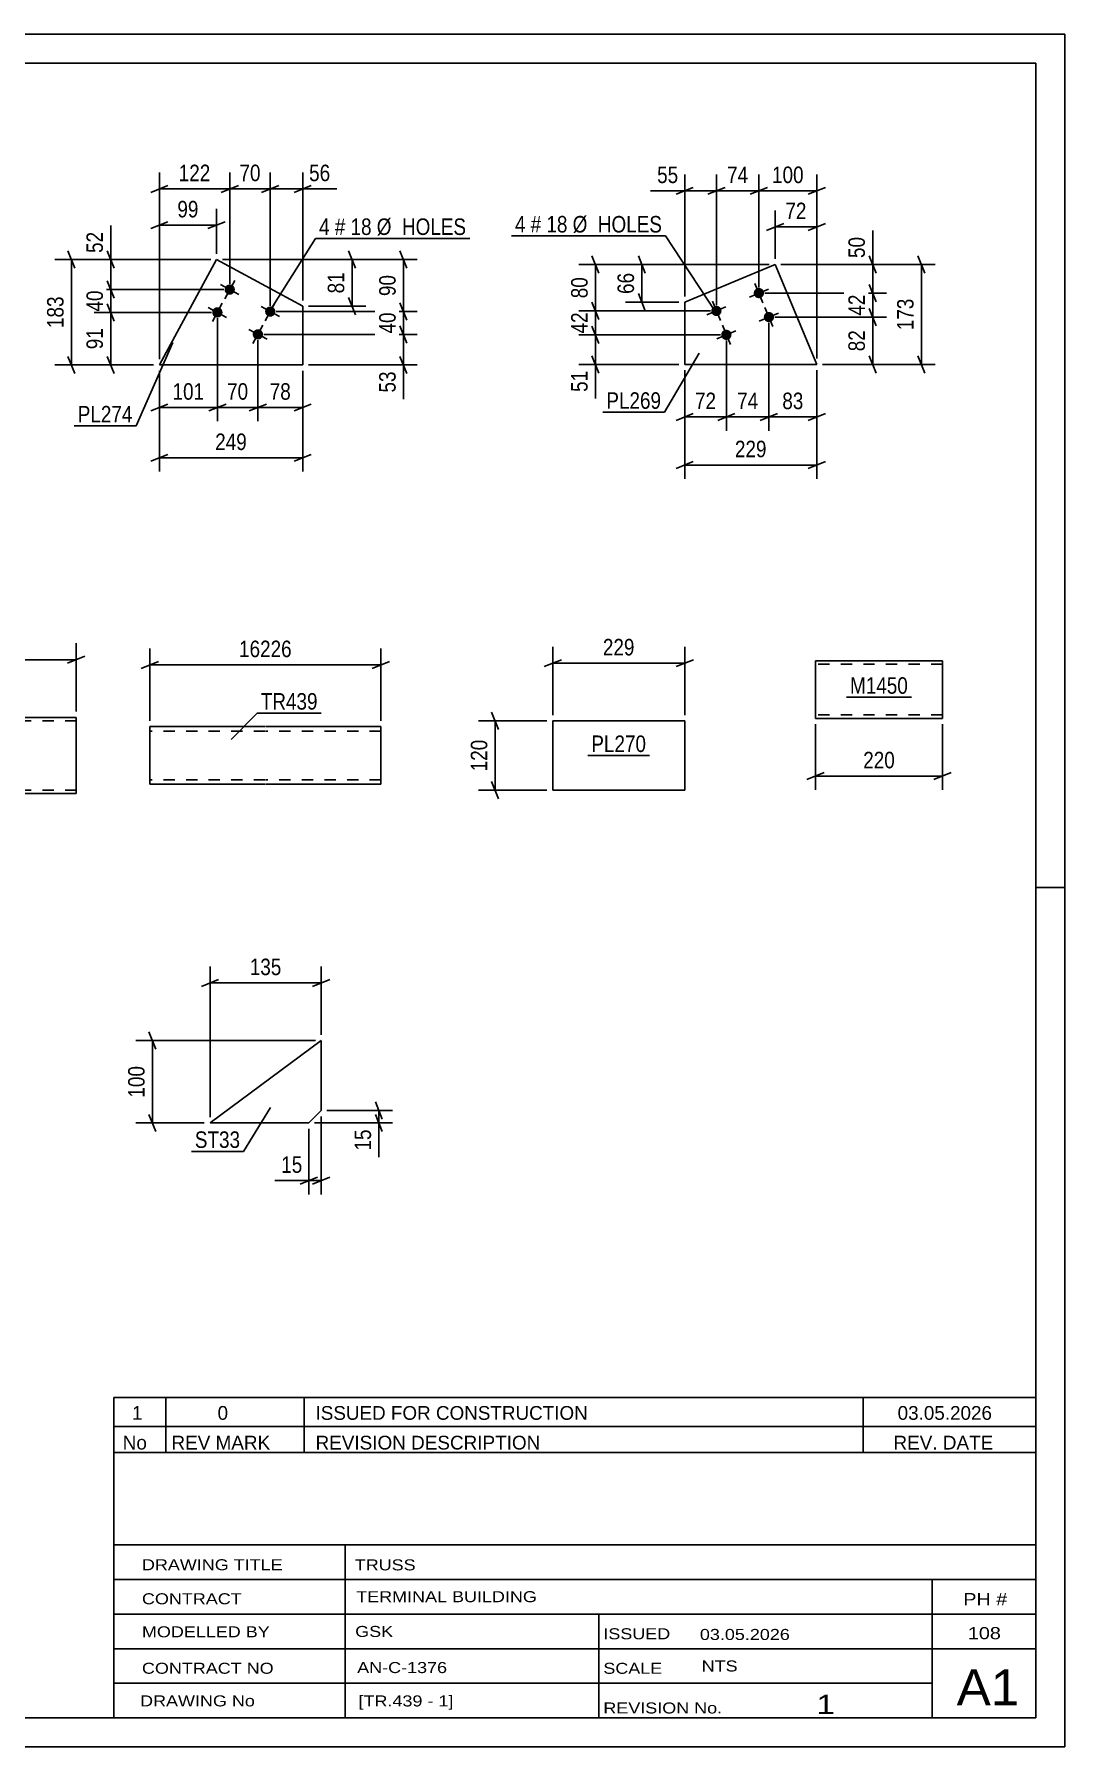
# Model space of a CAD drawing. Header units: millimetres. Extents: x 0 to 1775, y 0 to 560.
# Drawn here: x 241.2 to 420, y 0 to 297 of the extents above; entities that cross this region are included whole.
import ezdxf

# ---------------------------------------------------------------- set-up
doc = ezdxf.new("R2010")
doc.units = ezdxf.units.MM
doc.linetypes.add('DXK_LINE_DOT2', pattern=[3.9198, 1.9599, -1.9599])
doc.styles.add('Arial Narrow', font='ARIALN.TTF', dxfattribs={"height": 0.2})

# ---------------------------------------------------------------- blocks, each defined once
blk = doc.blocks.new('Unknown-814185252-1135')
at = {"color": 5, "linetype": 'Continuous'}
for p, q in [((420, 297), (0, 297)), ((420, 0), (420, 297)), ((415, 292), (5, 292)), ((415, 5), (415, 292)), ((420, 149), (415, 149)), ((5, 5), (415, 5)), ((0, 0), (420, 0))]:
    blk.add_line(p, q, dxfattribs=at)
blk = doc.blocks.new('Unknown-814185252-13435')
at = {"color": 7, "linetype": 'Continuous'}
for p, q in [((255, 51.05), (255, 5)), ((255, 51.05), (415, 51.05)), ((415, 51), (415, 5)), ((255, 35), (415, 35)), ((295.14, 35), (295.14, 5)), ((255, 29), (415, 29)), ((397, 5.05), (397, 29.05)), ((255, 23), (415, 23)), ((339.14, 23), (339.14, 5)), ((255, 17), (415, 17)), ((255, 11), (397, 11)), ((255, 5), (415, 5))]:
    blk.add_line(p, q, dxfattribs=at)
at = {"color": 7, "style": 'Arial Narrow'}
for s, height, width, p in [('DRAWING TITLE', 1.9089, 1.425378, (259.88, 30.61)), ('TRUSS', 1.909, 1.425378, (296.81, 30.59)), ('TERMINAL BUILDING', 1.9089, 1.425378, (297.06, 25.07)), ('CONTRACT', 1.909, 1.425378, (259.88, 24.71)), ('MODELLED BY', 1.9089, 1.425378, (259.88, 18.98)), ('GSK', 1.909, 1.425378, (296.88, 19.04)), ('ISSUED', 1.909, 1.425378, (339.94, 18.64)), ('03.05.2026', 1.909, 1.425378, (356.69, 18.52)), ('CONTRACT NO', 1.9089, 1.425378, (259.88, 12.66)), ('AN-C-1376', 1.909, 1.425378, (297.23, 12.78)), ('SCALE', 1.909, 1.425378, (339.94, 12.65)), ('A1', 6.204, 1.25, (401.24, 7.2)), ('DRAWING No', 1.909, 1.425378, (259.56, 7)), ('[TR.439 - 1]', 1.9089, 1.425378, (297.46, 6.99)), ('1', 3.34, 1.5, (376.91, 5.68)), ('REVISION No.', 1.9089, 1.425378, (339.94, 5.77))]:
    blk.add_text(s, height=height, dxfattribs=dict(at, width=width)).set_placement(p)
at = {"color": 7, "linetype": 'Continuous', "style": 'Arial Narrow'}
for s, height, width, p in [('PH #', 2.1, 1.42538, (402.4, 24.55)), ('108', 2.1, 1.42538, (403.19, 18.65)), ('NTS', 1.909, 1.425378, (357, 13.05))]:
    blk.add_text(s, height=height, dxfattribs=dict(at, width=width)).set_placement(p)
blk = doc.blocks.new('Unknown-814185252-13436')
at = {"color": 7, "linetype": 'Continuous'}
for p, q in [((255, 60.55), (415, 60.55)), ((415, 60.55), (255, 60.55)), ((255, 60.55), (255, 55.55)), ((264, 60.55), (264, 55.55)), ((288, 60.55), (288, 55.55)), ((385, 60.55), (385, 55.55)), ((415, 60.55), (415, 55.55)), ((255, 55.55), (415, 55.55)), ((255, 55.55), (255, 51.05)), ((255, 55.55), (415, 55.55)), ((264, 55.55), (264, 51.05)), ((288, 55.55), (288, 51.05)), ((385, 55.55), (385, 51.05)), ((415, 55.55), (415, 51.05)), ((415, 51.05), (255, 51.05))]:
    blk.add_line(p, q, dxfattribs=at)
at = {"color": 7, "linetype": 'Continuous', "style": 'Arial Narrow'}
for s, height, width, p in [('1', 2.39, 1.196471, (258.16, 56.7)), ('0', 2.39, 1.196471, (273, 56.7)), ('ISSUED FOR CONSTRUCTION', 2.3861, 1.196471, (290, 56.7)), ('03.05.2026', 2.386, 1.196471, (391, 56.7)), ('No', 2.386, 1.2, (256.54, 51.55)), ('REV MARK', 2.386, 1.2, (265, 51.55)), ('REVISION DESCRIPTION', 2.3861, 1.2, (290, 51.55)), ('REV. DATE', 2.386, 1.2, (390.28, 51.55))]:
    blk.add_text(s, height=height, dxfattribs=dict(at, width=width)).set_placement(p)
blk = doc.blocks.new('Bolt-814185252-7388 - 7386')
at = {"linetype": 'Continuous'}
for points in [[(367.76, 252.45, -1), (366.1, 251.76, -1)], [(360.38, 249.37, -1), (358.72, 248.67, -1)], [(369.5, 248.3, -1), (367.84, 247.6, -1)], [(362.11, 245.21, -1), (360.45, 244.52, -1)]]:
    blk.add_hatch(color=1, dxfattribs=at).paths.add_polyline_path(points)
at = {"color": 1, "linetype": 'Continuous'}
for p, q in [((365.27, 251.41), (368.59, 252.8)), ((366.24, 253.76), (367.62, 250.44)), ((357.89, 248.32), (361.21, 249.71)), ((358.86, 250.68), (360.24, 247.36)), ((367.97, 249.61), (369.36, 246.29)), ((360.59, 246.53), (361.98, 243.21)), ((367, 247.26), (370.33, 248.64)), ((359.62, 244.17), (362.94, 245.56))]:
    blk.add_line(p, q, dxfattribs=at)
blk = doc.blocks.new('Part-814185252-7393 - 7386')
at = {"color": 2, "linetype": 'Continuous'}
for p, q in [((369.73, 257.07), (354.05, 250.51)), ((376.97, 239.75), (369.73, 257.07)), ((354.05, 250.51), (354.05, 239.75)), ((376.97, 239.75), (354.05, 239.75))]:
    blk.add_line(p, q, dxfattribs=at)
blk = doc.blocks.new('Part-814185252-7142 - 7138')
at = {"color": 2, "linetype": 'Continuous'}
for p, q in [((331.15, 177.92), (331.15, 165.92)), ((331.15, 177.92), (354.07, 177.92)), ((354.07, 177.92), (354.07, 165.92)), ((331.15, 165.92), (354.07, 165.92))]:
    blk.add_line(p, q, dxfattribs=at)
blk = doc.blocks.new('Part-814185252-7175 - 7169')
at = {"color": 2, "linetype": 'Continuous'}
for p, q in [((290.98, 122.47), (271.69, 108.18)), ((290.98, 110.32), (290.98, 122.47)), ((288.83, 108.18), (290.98, 110.32)), ((271.69, 108.18), (288.83, 108.18))]:
    blk.add_line(p, q, dxfattribs=at)
blk = doc.blocks.new('Bolt-814185252-7258 - 7224')
at = {"linetype": 'Continuous'}
for points in [[(275.9, 252.29, -1), (274.32, 253.15, -1)], [(273.76, 248.33, -1), (272.17, 249.19, -1)], [(282.93, 248.47, -1), (281.35, 249.33, -1)], [(280.79, 244.52, -1), (279.21, 245.38, -1)]]:
    blk.add_hatch(color=1, dxfattribs=at).paths.add_polyline_path(points)
at = {"color": 1, "linetype": 'Continuous'}
for p, q in [((273.53, 253.58), (276.69, 251.86)), ((275.97, 254.3), (274.25, 251.14)), ((271.38, 249.62), (274.55, 247.9)), ((273.82, 250.34), (272.11, 247.18)), ((280.56, 249.76), (283.73, 248.04)), ((283, 250.48), (281.28, 247.32)), ((280.86, 246.53), (279.14, 243.36)), ((278.42, 245.81), (281.58, 244.09))]:
    blk.add_line(p, q, dxfattribs=at)
blk = doc.blocks.new('Part-814185252-7263 - 7224')
at = {"color": 2, "linetype": 'Continuous'}
for p, q in [((262.9, 239.64), (272.83, 257.94)), ((272.83, 257.94), (287.77, 249.83)), ((287.77, 239.64), (287.77, 249.83)), ((262.9, 239.64), (287.77, 239.64))]:
    blk.add_line(p, q, dxfattribs=at)
blk = doc.blocks.new('Part-814185252-11856 - 11855')
at = {"color": 2, "linetype": 'Continuous'}
for p, q in [((376.77, 188.34), (376.77, 187.14)), ((398.77, 188.34), (376.77, 188.34)), ((376.77, 179.08), (376.77, 187.14)), ((398.77, 188.34), (398.77, 188.25)), ((398.77, 188.25), (398.77, 187.14)), ((398.77, 178.34), (398.77, 187.14)), ((376.77, 178.43), (376.77, 179.08)), ((376.77, 178.34), (376.77, 178.43)), ((398.77, 178.34), (376.77, 178.34))]:
    blk.add_line(p, q, dxfattribs=at)
at = {"color": 7, "linetype": 'DXK_LINE_DOT2'}
for p, q in [((398.77, 187.74), (376.77, 187.74)), ((398.77, 188.34), (398.77, 188.34)), ((398.77, 187.14), (398.77, 187.99)), ((376.77, 179.08), (376.77, 178.69)), ((376.77, 178.94), (376.77, 178.99)), ((398.77, 178.94), (376.77, 178.94)), ((376.77, 178.34), (376.77, 178.34)), ((398.77, 178.94), (398.77, 178.99))]:
    blk.add_line(p, q, dxfattribs=at)
blk = doc.blocks.new('Part-814185252-6349 - 6343')
at = {"color": 2, "linetype": 'Continuous'}
for p, q in [((228.39, 178.52), (208.39, 178.52)), ((208.39, 165.41), (208.39, 178.52)), ((248.49, 178.52), (228.49, 178.52)), ((248.49, 178.52), (248.49, 166.52)), ((248.49, 165.32), (248.49, 166.52)), ((208.39, 165.32), (208.39, 165.41)), ((228.39, 165.32), (208.39, 165.32)), ((248.49, 165.32), (228.49, 165.32))]:
    blk.add_line(p, q, dxfattribs=at)
at = {"color": 7, "linetype": 'DXK_LINE_DOT2'}
for p, q in [((228.39, 177.92), (208.39, 177.92)), ((248.49, 177.92), (228.49, 177.92)), ((208.39, 165.92), (208.39, 165.96)), ((228.39, 165.92), (208.39, 165.92)), ((248.49, 165.92), (228.49, 165.92)), ((248.49, 165.96), (248.49, 166.29)), ((248.49, 165.92), (248.49, 165.96))]:
    blk.add_line(p, q, dxfattribs=at)
blk = doc.blocks.new('Part-814185252-1933 - 1925')
at = {"color": 2, "linetype": 'Continuous'}
for p, q in [((281.25, 176.92), (261.25, 176.92)), ((261.25, 176.92), (261.25, 168.52)), ((301.35, 176.92), (281.35, 176.92)), ((301.35, 176.92), (301.35, 168.52)), ((261.25, 167.38), (261.25, 168.52)), ((261.25, 166.92), (261.25, 167.38)), ((281.25, 166.92), (261.25, 166.92)), ((301.35, 166.92), (281.35, 166.92)), ((301.35, 166.92), (301.35, 168.52))]:
    blk.add_line(p, q, dxfattribs=at)
at = {"color": 7, "linetype": 'DXK_LINE_DOT2'}
for p, q in [((261.25, 176.79), (261.25, 175.32)), ((281.25, 176.12), (261.25, 176.12)), ((301.35, 176.12), (281.35, 176.12)), ((261.25, 167.78), (261.25, 168.52)), ((261.25, 167.72), (261.25, 167.78)), ((261.25, 167.72), (261.25, 167.78)), ((261.25, 167.38), (261.25, 167.78)), ((281.25, 167.72), (261.25, 167.72)), ((301.35, 167.72), (281.35, 167.72)), ((301.35, 167.78), (301.35, 168.21)), ((301.35, 167.72), (301.35, 167.78))]:
    blk.add_line(p, q, dxfattribs=at)
blk = doc.blocks.new('StraightDimension-814185252-7453 - 7386')
at = {"color": 7, "linetype": 'Continuous'}
for p, q in [((337.96, 250.52), (339.16, 247.52)), ((358.55, 249.02), (335.71, 249.02)), ((338.56, 244.87), (338.56, 249.02)), ((360.28, 244.87), (335.71, 244.87)), ((339.16, 243.37), (337.96, 246.37))]:
    blk.add_line(p, q, dxfattribs=at)
at = {"color": 0}
blk.add_wipeout([(337.81, 249.37), (333.61, 249.37), (333.61, 244.51), (337.81, 244.51)], dxfattribs=at)
at = {"color": 3, "style": 'Arial Narrow'}
blk.add_text('42', height=2.863, rotation=90.0002, dxfattribs=at).set_placement((337.21, 245.11))
blk = doc.blocks.new('StraightDimension-814185252-7409 - 7386')
at = {"color": 7, "linetype": 'Continuous'}
for p, q in [((386.07, 258.57), (387.27, 255.57)), ((370.73, 257.07), (389.07, 257.07)), ((386.67, 252.1), (386.67, 257.07)), ((387.27, 250.6), (386.07, 253.6)), ((367.93, 252.1), (389.07, 252.1))]:
    blk.add_line(p, q, dxfattribs=at)
at = {"color": 0}
blk.add_wipeout([(385.92, 262.45), (381.72, 262.45), (381.72, 257.59), (385.92, 257.59)], dxfattribs=at)
at = {"color": 7, "linetype": 'Continuous'}
blk.add_line((386.67, 257.07), (386.67, 262.97), dxfattribs=at)
blk.add_line((386.67, 257.07), (386.67, 262.97), dxfattribs=at)
at = {"color": 3, "style": 'Arial Narrow'}
blk.add_text('50', height=2.863, rotation=90.0002, dxfattribs=at).set_placement((385.32, 258.19))
blk = doc.blocks.new('StraightDimension-814185252-7401 - 7386')
at = {"color": 7, "linetype": 'Continuous'}
for p, q in [((386.07, 253.6), (387.27, 250.6)), ((367.93, 252.1), (389.07, 252.1)), ((386.67, 247.95), (386.67, 252.1)), ((369.67, 247.95), (389.07, 247.95)), ((387.27, 246.45), (386.07, 249.45))]:
    blk.add_line(p, q, dxfattribs=at)
at = {"color": 0}
blk.add_wipeout([(385.92, 252.45), (381.72, 252.45), (381.72, 247.6), (385.92, 247.6)], dxfattribs=at)
at = {"color": 3, "style": 'Arial Narrow'}
blk.add_text('42', height=2.863, rotation=90.0002, dxfattribs=at).set_placement((385.32, 248.2))
blk = doc.blocks.new('StraightDimension-814185252-7395 - 7386')
at = {"color": 7, "linetype": 'Continuous'}
for p, q in [((369.67, 247.95), (389.07, 247.95)), ((386.07, 249.45), (387.27, 246.45)), ((386.67, 239.75), (386.67, 247.95)), ((387.27, 238.25), (386.07, 241.25)), ((377.97, 239.75), (389.07, 239.75))]:
    blk.add_line(p, q, dxfattribs=at)
at = {"color": 0}
blk.add_wipeout([(385.92, 246.28), (381.72, 246.28), (381.72, 241.42), (385.92, 241.42)], dxfattribs=at)
at = {"color": 3, "style": 'Arial Narrow'}
blk.add_text('82', height=2.863, rotation=90.0002, dxfattribs=at).set_placement((385.32, 242.02))
blk = doc.blocks.new('StraightDimension-814185252-7418 - 7386')
at = {"color": 7, "linetype": 'Continuous'}
for p, q in [((352.55, 269.24), (355.55, 270.44)), ((354.05, 251.51), (354.05, 272.69)), ((361.05, 270.44), (358.05, 269.24)), ((359.55, 250.02), (359.55, 272.69)), ((354.05, 269.84), (359.55, 269.84))]:
    blk.add_line(p, q, dxfattribs=at)
at = {"color": 0}
blk.add_wipeout([(353.52, 270.59), (353.52, 274.79), (348.67, 274.79), (348.67, 270.59)], dxfattribs=at)
at = {"color": 7, "linetype": 'Continuous'}
blk.add_line((354.05, 269.84), (348.14, 269.84), dxfattribs=at)
blk.add_line((354.05, 269.84), (348.14, 269.84), dxfattribs=at)
at = {"color": 3, "style": 'Arial Narrow'}
blk.add_text('55', height=2.863, dxfattribs=at).set_placement((349.27, 271.19))
blk = doc.blocks.new('StraightDimension-814185252-7428 - 7386')
at = {"color": 7, "linetype": 'Continuous'}
for p, q in [((365.43, 269.24), (368.43, 270.44)), ((366.93, 253.1), (366.93, 272.69)), ((378.47, 270.44), (375.47, 269.24)), ((376.97, 240.75), (376.97, 272.69)), ((366.93, 269.84), (376.97, 269.84))]:
    blk.add_line(p, q, dxfattribs=at)
at = {"color": 0}
blk.add_wipeout([(375.29, 270.59), (375.29, 274.79), (368.61, 274.79), (368.61, 270.59)], dxfattribs=at)
at = {"color": 3, "style": 'Arial Narrow'}
blk.add_text('100', height=2.863, dxfattribs=at).set_placement((369.21, 271.19))
blk = doc.blocks.new('StraightDimension-814185252-7436 - 7386')
at = {"color": 7, "linetype": 'Continuous'}
for p, q in [((358.05, 269.24), (361.05, 270.44)), ((359.55, 250.02), (359.55, 272.69)), ((368.43, 270.44), (365.43, 269.24)), ((366.93, 253.1), (366.93, 272.69)), ((359.55, 269.84), (366.93, 269.84))]:
    blk.add_line(p, q, dxfattribs=at)
at = {"color": 0}
blk.add_wipeout([(365.67, 270.59), (365.67, 274.79), (360.81, 274.79), (360.81, 270.59)], dxfattribs=at)
at = {"color": 3, "style": 'Arial Narrow'}
blk.add_text('74', height=2.863, dxfattribs=at).set_placement((361.41, 271.19))
blk = doc.blocks.new('StraightDimension-814185252-7447 - 7386')
at = {"color": 7, "linetype": 'Continuous'}
for p, q in [((360.28, 244.87), (335.71, 244.87)), ((337.96, 246.37), (339.16, 243.37)), ((338.56, 239.75), (338.56, 244.87)), ((339.16, 238.25), (337.96, 241.25)), ((353.05, 239.75), (335.71, 239.75))]:
    blk.add_line(p, q, dxfattribs=at)
at = {"color": 0}
blk.add_wipeout([(337.81, 239.22), (333.61, 239.22), (333.61, 234.37), (337.81, 234.37)], dxfattribs=at)
at = {"color": 7, "linetype": 'Continuous'}
blk.add_line((338.56, 239.75), (338.56, 233.84), dxfattribs=at)
blk.add_line((338.56, 239.75), (338.56, 233.84), dxfattribs=at)
at = {"color": 3, "style": 'Arial Narrow'}
blk.add_text('51', height=2.863, rotation=90.0002, dxfattribs=at).set_placement((337.21, 234.97))
blk = doc.blocks.new('StraightDimension-814185252-7461 - 7386')
at = {"color": 7, "linetype": 'Continuous'}
for p, q in [((337.96, 258.57), (339.16, 255.57)), ((368.73, 257.07), (335.71, 257.07)), ((338.56, 249.02), (338.56, 257.07)), ((339.16, 247.52), (337.96, 250.52)), ((358.55, 249.02), (335.71, 249.02))]:
    blk.add_line(p, q, dxfattribs=at)
at = {"color": 0}
blk.add_wipeout([(337.81, 255.47), (333.61, 255.47), (333.61, 250.61), (337.81, 250.61)], dxfattribs=at)
at = {"color": 3, "style": 'Arial Narrow'}
blk.add_text('80', height=2.863, rotation=90.0002, dxfattribs=at).set_placement((337.21, 251.21))
blk = doc.blocks.new('StraightDimension-814185252-7470 - 7386')
at = {"color": 7, "linetype": 'Continuous'}
for p, q in [((361.28, 243.87), (361.28, 228.23)), ((354.05, 238.75), (354.05, 228.23)), ((352.55, 230.03), (355.55, 231.23)), ((354.05, 230.63), (361.28, 230.63)), ((362.78, 231.23), (359.78, 230.03))]:
    blk.add_line(p, q, dxfattribs=at)
at = {"color": 0}
blk.add_wipeout([(360.09, 231.38), (360.09, 235.58), (355.24, 235.58), (355.24, 231.38)], dxfattribs=at)
at = {"color": 3, "style": 'Arial Narrow'}
blk.add_text('72', height=2.863, dxfattribs=at).set_placement((355.84, 231.98))
blk = doc.blocks.new('StraightDimension-814185252-7476 - 7386')
at = {"color": 7, "linetype": 'Continuous'}
for p, q in [((368.67, 246.95), (368.67, 228.23)), ((361.28, 243.87), (361.28, 228.23)), ((359.78, 230.03), (362.78, 231.23)), ((361.28, 230.63), (368.67, 230.63)), ((370.17, 231.23), (367.17, 230.03))]:
    blk.add_line(p, q, dxfattribs=at)
at = {"color": 0}
blk.add_wipeout([(367.4, 231.38), (367.4, 235.58), (362.55, 235.58), (362.55, 231.38)], dxfattribs=at)
at = {"color": 3, "style": 'Arial Narrow'}
blk.add_text('74', height=2.863, dxfattribs=at).set_placement((363.15, 231.98))
blk = doc.blocks.new('StraightDimension-814185252-7484 - 7386')
at = {"color": 7, "linetype": 'Continuous'}
for p, q in [((368.67, 246.95), (368.67, 228.23)), ((376.97, 238.75), (376.97, 228.23)), ((367.17, 230.03), (370.17, 231.23)), ((368.67, 230.63), (376.97, 230.63)), ((378.47, 231.23), (375.47, 230.03))]:
    blk.add_line(p, q, dxfattribs=at)
at = {"color": 0}
blk.add_wipeout([(375.25, 231.38), (375.25, 235.58), (370.39, 235.58), (370.39, 231.38)], dxfattribs=at)
at = {"color": 3, "style": 'Arial Narrow'}
blk.add_text('83', height=2.863, dxfattribs=at).set_placement((370.99, 231.98))
blk = doc.blocks.new('StraightDimension-814185252-7491 - 7386')
at = {"color": 7, "linetype": 'Continuous'}
for p, q in [((395.72, 255.57), (394.52, 258.57)), ((370.73, 257.07), (397.52, 257.07)), ((395.12, 239.75), (395.12, 257.07)), ((394.52, 241.25), (395.72, 238.25)), ((377.97, 239.75), (397.52, 239.75))]:
    blk.add_line(p, q, dxfattribs=at)
at = {"color": 0}
blk.add_wipeout([(394.37, 251.75), (390.17, 251.75), (390.17, 245.07), (394.37, 245.07)], dxfattribs=at)
at = {"color": 3, "style": 'Arial Narrow'}
blk.add_text('173', height=2.863, rotation=90.0002, dxfattribs=at).set_placement((393.77, 245.67))
blk = doc.blocks.new('StraightDimension-814185252-7498 - 7386')
at = {"color": 7, "linetype": 'Continuous'}
for p, q in [((346.01, 258.57), (347.21, 255.57)), ((368.73, 257.07), (343.76, 257.07)), ((346.61, 250.51), (346.61, 257.07)), ((353.05, 250.51), (343.76, 250.51)), ((347.21, 249.01), (346.01, 252.01))]:
    blk.add_line(p, q, dxfattribs=at)
at = {"color": 0}
blk.add_wipeout([(345.86, 256.22), (341.66, 256.22), (341.66, 251.36), (345.86, 251.36)], dxfattribs=at)
at = {"color": 3, "style": 'Arial Narrow'}
blk.add_text('66', height=2.863, rotation=90.0002, dxfattribs=at).set_placement((345.26, 251.96))
blk = doc.blocks.new('StraightDimension-814185252-7507 - 7386')
at = {"color": 7, "linetype": 'Continuous'}
for p, q in [((354.05, 238.75), (354.05, 219.89)), ((376.97, 238.75), (376.97, 219.89)), ((355.55, 222.89), (352.55, 221.69)), ((375.47, 221.69), (378.47, 222.89)), ((354.05, 222.29), (376.97, 222.29))]:
    blk.add_line(p, q, dxfattribs=at)
at = {"color": 0}
blk.add_wipeout([(368.85, 223.04), (368.85, 227.24), (362.17, 227.24), (362.17, 223.04)], dxfattribs=at)
at = {"color": 3, "style": 'Arial Narrow'}
blk.add_text('229', height=2.863, dxfattribs=at).set_placement((362.77, 223.64))
blk = doc.blocks.new('StraightDimension-814185252-7512 - 7386')
at = {"color": 7, "linetype": 'Continuous'}
for p, q in [((369.73, 258.07), (369.73, 266.43)), ((376.97, 240.75), (376.97, 266.43)), ((368.23, 262.98), (371.23, 264.18)), ((369.73, 263.58), (376.97, 263.58)), ((378.47, 264.18), (375.47, 262.98))]:
    blk.add_line(p, q, dxfattribs=at)
at = {"color": 0}
blk.add_wipeout([(375.78, 264.33), (375.78, 268.53), (370.92, 268.53), (370.92, 264.33)], dxfattribs=at)
at = {"color": 3, "style": 'Arial Narrow'}
blk.add_text('72', height=2.863, dxfattribs=at).set_placement((371.52, 264.93))
blk = doc.blocks.new('StraightDimension-814185252-7144 - 7138')
at = {"color": 7, "linetype": 'Continuous'}
for p, q in [((331.15, 178.92), (331.15, 190.77)), ((354.07, 178.92), (354.07, 190.77)), ((332.65, 188.52), (329.65, 187.32)), ((331.15, 187.92), (354.07, 187.92)), ((352.57, 187.32), (355.57, 188.52))]:
    blk.add_line(p, q, dxfattribs=at)
at = {"color": 0}
blk.add_wipeout([(345.95, 188.67), (345.95, 192.87), (339.26, 192.87), (339.26, 188.67)], dxfattribs=at)
at = {"color": 3, "style": 'Arial Narrow'}
blk.add_text('229', height=2.863, dxfattribs=at).set_placement((339.86, 189.27))
blk = doc.blocks.new('StraightDimension-814185252-7155 - 7138')
at = {"color": 7, "linetype": 'Continuous'}
for p, q in [((320.55, 179.42), (321.75, 176.42)), ((330.15, 177.92), (318.3, 177.92)), ((321.15, 165.92), (321.15, 177.92)), ((321.75, 164.42), (320.55, 167.42)), ((330.15, 165.92), (318.3, 165.92))]:
    blk.add_line(p, q, dxfattribs=at)
at = {"color": 0}
blk.add_wipeout([(320.4, 175.26), (316.2, 175.26), (316.2, 168.57), (320.4, 168.57)], dxfattribs=at)
at = {"color": 3, "style": 'Arial Narrow'}
blk.add_text('120', height=2.863, rotation=90.0002, dxfattribs=at).set_placement((319.8, 169.17))
blk = doc.blocks.new('StraightDimension-814185252-7210 - 7169')
at = {"color": 7, "linetype": 'Continuous'}
for p, q in [((291.98, 110.32), (303.38, 110.32)), ((300.38, 111.82), (301.58, 108.82)), ((300.98, 108.18), (300.98, 110.32)), ((289.83, 108.18), (303.38, 108.18)), ((301.58, 106.68), (300.38, 109.68))]:
    blk.add_line(p, q, dxfattribs=at)
at = {"color": 0}
blk.add_wipeout([(300.23, 107.66), (296.03, 107.66), (296.03, 102.8), (300.23, 102.8)], dxfattribs=at)
at = {"color": 7, "linetype": 'Continuous'}
blk.add_line((300.98, 108.18), (300.98, 102.27), dxfattribs=at)
blk.add_line((300.98, 108.18), (300.98, 102.27), dxfattribs=at)
at = {"color": 3, "style": 'Arial Narrow'}
blk.add_text('15', height=2.863, rotation=90.0002, dxfattribs=at).set_placement((299.63, 103.4))
blk = doc.blocks.new('StraightDimension-814185252-7186 - 7169')
at = {"color": 7, "linetype": 'Continuous'}
for p, q in [((288.83, 107.18), (288.83, 95.78)), ((290.98, 109.32), (290.98, 95.78)), ((287.33, 97.58), (290.33, 98.78)), ((288.83, 98.18), (290.98, 98.18)), ((292.48, 98.78), (289.48, 97.58))]:
    blk.add_line(p, q, dxfattribs=at)
at = {"color": 0}
blk.add_wipeout([(288.31, 98.93), (288.31, 103.13), (283.45, 103.13), (283.45, 98.93)], dxfattribs=at)
at = {"color": 7, "linetype": 'Continuous'}
blk.add_line((288.83, 98.18), (282.93, 98.18), dxfattribs=at)
blk.add_line((288.83, 98.18), (282.93, 98.18), dxfattribs=at)
at = {"color": 3, "style": 'Arial Narrow'}
blk.add_text('15', height=2.863, dxfattribs=at).set_placement((284.05, 99.53))
blk = doc.blocks.new('StraightDimension-814185252-7201 - 7169')
at = {"color": 7, "linetype": 'Continuous'}
for p, q in [((289.98, 122.47), (258.84, 122.47)), ((262.29, 120.97), (261.09, 123.97)), ((261.69, 108.18), (261.69, 122.47)), ((270.69, 108.18), (258.84, 108.18)), ((261.09, 109.68), (262.29, 106.68))]:
    blk.add_line(p, q, dxfattribs=at)
at = {"color": 0}
blk.add_wipeout([(260.94, 118.67), (256.74, 118.67), (256.74, 111.98), (260.94, 111.98)], dxfattribs=at)
at = {"color": 3, "style": 'Arial Narrow'}
blk.add_text('100', height=2.863, rotation=90.0002, dxfattribs=at).set_placement((260.34, 112.58))
blk = doc.blocks.new('StraightDimension-814185252-7177 - 7169')
at = {"color": 7, "linetype": 'Continuous'}
for p, q in [((271.69, 109.18), (271.69, 135.32)), ((290.98, 123.47), (290.98, 135.32)), ((273.19, 133.07), (270.19, 131.87)), ((271.69, 132.47), (290.98, 132.47)), ((289.48, 131.87), (292.48, 133.07))]:
    blk.add_line(p, q, dxfattribs=at)
at = {"color": 0}
blk.add_wipeout([(284.68, 133.22), (284.68, 137.42), (277.99, 137.42), (277.99, 133.22)], dxfattribs=at)
at = {"color": 3, "style": 'Arial Narrow'}
blk.add_text('135', height=2.863, dxfattribs=at).set_placement((278.59, 133.82))
blk = doc.blocks.new('StraightDimension-814185252-7279 - 7224')
at = {"color": 7, "linetype": 'Continuous'}
for p, q in [((253.86, 259.44), (255.06, 256.44)), ((271.83, 257.94), (251.61, 257.94)), ((254.46, 252.72), (254.46, 257.94)), ((274.11, 252.72), (251.61, 252.72)), ((255.06, 251.22), (253.86, 254.22))]:
    blk.add_line(p, q, dxfattribs=at)
at = {"color": 0}
blk.add_wipeout([(253.71, 263.32), (249.51, 263.32), (249.51, 258.47), (253.71, 258.47)], dxfattribs=at)
at = {"color": 7, "linetype": 'Continuous'}
blk.add_line((254.46, 257.94), (254.46, 263.85), dxfattribs=at)
blk.add_line((254.46, 257.94), (254.46, 263.85), dxfattribs=at)
at = {"color": 3, "style": 'Arial Narrow'}
blk.add_text('52', height=2.863, rotation=90.0002, dxfattribs=at).set_placement((253.11, 259.07))
blk = doc.blocks.new('StraightDimension-814185252-7271 - 7224')
at = {"color": 7, "linetype": 'Continuous'}
for p, q in [((274.11, 252.72), (251.61, 252.72)), ((253.86, 254.22), (255.06, 251.22)), ((254.46, 248.76), (254.46, 252.72)), ((255.06, 247.26), (253.86, 250.26)), ((271.97, 248.76), (251.61, 248.76))]:
    blk.add_line(p, q, dxfattribs=at)
at = {"color": 0}
blk.add_wipeout([(253.71, 253.17), (249.51, 253.17), (249.51, 248.31), (253.71, 248.31)], dxfattribs=at)
at = {"color": 3, "style": 'Arial Narrow'}
blk.add_text('40', height=2.863, rotation=90.0002, dxfattribs=at).set_placement((253.11, 248.91))
blk = doc.blocks.new('StraightDimension-814185252-7265 - 7224')
at = {"color": 7, "linetype": 'Continuous'}
for p, q in [((253.86, 250.26), (255.06, 247.26)), ((271.97, 248.76), (251.61, 248.76)), ((254.46, 239.64), (254.46, 248.76)), ((255.06, 238.14), (253.86, 241.14)), ((261.9, 239.64), (251.61, 239.64))]:
    blk.add_line(p, q, dxfattribs=at)
at = {"color": 0}
blk.add_wipeout([(253.71, 246.63), (249.51, 246.63), (249.51, 241.77), (253.71, 241.77)], dxfattribs=at)
at = {"color": 3, "style": 'Arial Narrow'}
blk.add_text('91', height=2.863, rotation=90.0002, dxfattribs=at).set_placement((253.11, 242.37))
blk = doc.blocks.new('StraightDimension-814185252-7288 - 7224')
at = {"color": 7, "linetype": 'Continuous'}
for p, q in [((304.65, 259.44), (305.85, 256.44)), ((273.83, 257.94), (307.65, 257.94)), ((305.25, 248.9), (305.25, 257.94)), ((305.85, 247.4), (304.65, 250.4)), ((283.14, 248.9), (307.65, 248.9))]:
    blk.add_line(p, q, dxfattribs=at)
at = {"color": 0}
blk.add_wipeout([(304.5, 255.85), (300.3, 255.85), (300.3, 250.99), (304.5, 250.99)], dxfattribs=at)
at = {"color": 3, "style": 'Arial Narrow'}
blk.add_text('90', height=2.863, rotation=90.0002, dxfattribs=at).set_placement((303.9, 251.59))
blk = doc.blocks.new('StraightDimension-814185252-7296 - 7224')
at = {"color": 7, "linetype": 'Continuous'}
for p, q in [((281, 244.95), (307.65, 244.95)), ((304.65, 246.45), (305.85, 243.45)), ((305.25, 239.64), (305.25, 244.95)), ((305.85, 238.14), (304.65, 241.14)), ((288.77, 239.64), (307.65, 239.64))]:
    blk.add_line(p, q, dxfattribs=at)
at = {"color": 0}
blk.add_wipeout([(304.5, 239.12), (300.3, 239.12), (300.3, 234.26), (304.5, 234.26)], dxfattribs=at)
at = {"color": 7, "linetype": 'Continuous'}
blk.add_line((305.25, 239.64), (305.25, 233.73), dxfattribs=at)
blk.add_line((305.25, 239.64), (305.25, 233.73), dxfattribs=at)
at = {"color": 3, "style": 'Arial Narrow'}
blk.add_text('53', height=2.863, rotation=90.0002, dxfattribs=at).set_placement((303.9, 234.86))
blk = doc.blocks.new('StraightDimension-814185252-7302 - 7224')
at = {"color": 7, "linetype": 'Continuous'}
for p, q in [((304.65, 250.4), (305.85, 247.4)), ((283.14, 248.9), (307.65, 248.9)), ((305.25, 244.95), (305.25, 248.9)), ((281, 244.95), (307.65, 244.95)), ((305.85, 243.45), (304.65, 246.45))]:
    blk.add_line(p, q, dxfattribs=at)
at = {"color": 0}
blk.add_wipeout([(304.5, 249.35), (300.3, 249.35), (300.3, 244.5), (304.5, 244.5)], dxfattribs=at)
at = {"color": 3, "style": 'Arial Narrow'}
blk.add_text('40', height=2.863, rotation=90.0002, dxfattribs=at).set_placement((303.9, 245.1))
blk = doc.blocks.new('StraightDimension-814185252-7311 - 7224')
at = {"color": 7, "linetype": 'Continuous'}
for p, q in [((272.97, 247.76), (272.97, 229.87)), ((262.9, 238.64), (262.9, 229.87)), ((261.4, 231.67), (264.4, 232.87)), ((262.9, 232.27), (272.97, 232.27)), ((274.47, 232.87), (271.47, 231.67))]:
    blk.add_line(p, q, dxfattribs=at)
at = {"color": 0}
blk.add_wipeout([(271.27, 233.02), (271.27, 237.22), (264.59, 237.22), (264.59, 233.02)], dxfattribs=at)
at = {"color": 3, "style": 'Arial Narrow'}
blk.add_text('101', height=2.863, dxfattribs=at).set_placement((265.19, 233.62))
blk = doc.blocks.new('StraightDimension-814185252-7317 - 7224')
at = {"color": 7, "linetype": 'Continuous'}
for p, q in [((272.97, 247.76), (272.97, 229.87)), ((280, 243.95), (280, 229.87)), ((271.47, 231.67), (274.47, 232.87)), ((272.97, 232.27), (280, 232.27)), ((281.5, 232.87), (278.5, 231.67))]:
    blk.add_line(p, q, dxfattribs=at)
at = {"color": 0}
blk.add_wipeout([(278.91, 233.02), (278.91, 237.22), (274.05, 237.22), (274.05, 233.02)], dxfattribs=at)
at = {"color": 3, "style": 'Arial Narrow'}
blk.add_text('70', height=2.863, dxfattribs=at).set_placement((274.65, 233.62))
blk = doc.blocks.new('StraightDimension-814185252-7325 - 7224')
at = {"color": 7, "linetype": 'Continuous'}
for p, q in [((280, 243.95), (280, 229.87)), ((287.77, 238.64), (287.77, 229.87)), ((278.5, 231.67), (281.5, 232.87)), ((280, 232.27), (287.77, 232.27)), ((289.27, 232.87), (286.27, 231.67))]:
    blk.add_line(p, q, dxfattribs=at)
at = {"color": 0}
blk.add_wipeout([(286.31, 233.02), (286.31, 237.22), (281.45, 237.22), (281.45, 233.02)], dxfattribs=at)
at = {"color": 3, "style": 'Arial Narrow'}
blk.add_text('78', height=2.863, dxfattribs=at).set_placement((282.05, 233.62))
blk = doc.blocks.new('StraightDimension-814185252-7332 - 7224')
at = {"color": 7, "linetype": 'Continuous'}
for p, q in [((261.4, 269.57), (264.4, 270.77)), ((262.9, 240.64), (262.9, 273.02)), ((276.61, 270.77), (273.61, 269.57)), ((275.11, 253.72), (275.11, 273.02)), ((262.9, 270.17), (275.11, 270.17))]:
    blk.add_line(p, q, dxfattribs=at)
at = {"color": 0}
blk.add_wipeout([(272.35, 270.92), (272.35, 275.12), (265.66, 275.12), (265.66, 270.92)], dxfattribs=at)
at = {"color": 3, "style": 'Arial Narrow'}
blk.add_text('122', height=2.863, dxfattribs=at).set_placement((266.26, 271.52))
blk = doc.blocks.new('StraightDimension-814185252-7338 - 7224')
at = {"color": 7, "linetype": 'Continuous'}
for p, q in [((273.61, 269.57), (276.61, 270.77)), ((275.11, 253.72), (275.11, 273.02)), ((283.64, 270.77), (280.64, 269.57)), ((282.14, 249.9), (282.14, 273.02)), ((275.11, 270.17), (282.14, 270.17))]:
    blk.add_line(p, q, dxfattribs=at)
at = {"color": 0}
blk.add_wipeout([(281.06, 270.92), (281.06, 275.12), (276.2, 275.12), (276.2, 270.92)], dxfattribs=at)
at = {"color": 3, "style": 'Arial Narrow'}
blk.add_text('70', height=2.863, dxfattribs=at).set_placement((276.8, 271.52))
blk = doc.blocks.new('StraightDimension-814185252-7346 - 7224')
at = {"color": 7, "linetype": 'Continuous'}
for p, q in [((280.64, 269.57), (283.64, 270.77)), ((282.14, 249.9), (282.14, 273.02)), ((289.27, 270.77), (286.27, 269.57)), ((287.77, 250.83), (287.77, 273.02)), ((282.14, 270.17), (287.77, 270.17))]:
    blk.add_line(p, q, dxfattribs=at)
at = {"color": 0}
blk.add_wipeout([(293.15, 270.92), (293.15, 275.12), (288.29, 275.12), (288.29, 270.92)], dxfattribs=at)
at = {"color": 7, "linetype": 'Continuous'}
blk.add_line((287.77, 270.17), (293.67, 270.17), dxfattribs=at)
blk.add_line((287.77, 270.17), (293.67, 270.17), dxfattribs=at)
at = {"color": 3, "style": 'Arial Narrow'}
blk.add_text('56', height=2.863, dxfattribs=at).set_placement((288.89, 271.52))
blk = doc.blocks.new('StraightDimension-814185252-7355 - 7224')
at = {"color": 7, "linetype": 'Continuous'}
for p, q in [((248.23, 256.44), (247.03, 259.44)), ((271.83, 257.94), (244.78, 257.94)), ((247.63, 239.64), (247.63, 257.94)), ((247.03, 241.14), (248.23, 238.14)), ((261.9, 239.64), (244.78, 239.64))]:
    blk.add_line(p, q, dxfattribs=at)
at = {"color": 0}
blk.add_wipeout([(246.88, 252.13), (242.68, 252.13), (242.68, 245.45), (246.88, 245.45)], dxfattribs=at)
at = {"color": 3, "style": 'Arial Narrow'}
blk.add_text('183', height=2.863, rotation=90.0002, dxfattribs=at).set_placement((246.28, 246.05))
blk = doc.blocks.new('StraightDimension-814185252-7362 - 7224')
at = {"color": 7, "linetype": 'Continuous'}
for p, q in [((295.73, 259.44), (296.93, 256.44)), ((273.83, 257.94), (298.73, 257.94)), ((296.33, 249.83), (296.33, 257.94)), ((288.77, 249.83), (298.73, 249.83)), ((296.93, 248.33), (295.73, 251.33))]:
    blk.add_line(p, q, dxfattribs=at)
at = {"color": 0}
blk.add_wipeout([(295.58, 256.31), (291.38, 256.31), (291.38, 251.46), (295.58, 251.46)], dxfattribs=at)
at = {"color": 3, "style": 'Arial Narrow'}
blk.add_text('81', height=2.863, rotation=90.0002, dxfattribs=at).set_placement((294.98, 252.06))
blk = doc.blocks.new('StraightDimension-814185252-7371 - 7224')
at = {"color": 7, "linetype": 'Continuous'}
for p, q in [((262.9, 238.64), (262.9, 221.14)), ((287.77, 238.64), (287.77, 221.14)), ((264.4, 224.14), (261.4, 222.94)), ((262.9, 223.54), (287.77, 223.54)), ((286.27, 222.94), (289.27, 224.14))]:
    blk.add_line(p, q, dxfattribs=at)
at = {"color": 0}
blk.add_wipeout([(278.67, 224.29), (278.67, 228.49), (271.99, 228.49), (271.99, 224.29)], dxfattribs=at)
at = {"color": 3, "style": 'Arial Narrow'}
blk.add_text('249', height=2.863, dxfattribs=at).set_placement((272.59, 224.89))
blk = doc.blocks.new('StraightDimension-814185252-7376 - 7224')
at = {"color": 7, "linetype": 'Continuous'}
for p, q in [((261.4, 263.29), (264.4, 264.49)), ((262.9, 240.64), (262.9, 266.74)), ((274.33, 264.49), (271.33, 263.29)), ((272.83, 258.94), (272.83, 266.74)), ((262.9, 263.89), (272.83, 263.89))]:
    blk.add_line(p, q, dxfattribs=at)
at = {"color": 0}
blk.add_wipeout([(270.29, 264.64), (270.29, 268.84), (265.43, 268.84), (265.43, 264.64)], dxfattribs=at)
at = {"color": 3, "style": 'Arial Narrow'}
blk.add_text('99', height=2.863, dxfattribs=at).set_placement((266.03, 265.24))
blk = doc.blocks.new('StraightDimension-814185252-11858 - 11855')
at = {"color": 7, "linetype": 'Continuous'}
for p, q in [((376.77, 177.34), (376.77, 165.94)), ((398.77, 177.34), (398.77, 165.94)), ((378.27, 168.94), (375.27, 167.74)), ((376.77, 168.34), (398.77, 168.34)), ((397.27, 167.74), (400.27, 168.94))]:
    blk.add_line(p, q, dxfattribs=at)
at = {"color": 0}
blk.add_wipeout([(391.11, 169.09), (391.11, 173.29), (384.43, 173.29), (384.43, 169.09)], dxfattribs=at)
at = {"color": 3, "style": 'Arial Narrow'}
blk.add_text('220', height=2.863, dxfattribs=at).set_placement((385.03, 169.69))
blk = doc.blocks.new('StraightDimension-814185252-6352 - 6343')
at = {"color": 7, "linetype": 'Continuous'}
for p, q in [((208.39, 179.52), (208.39, 191.37)), ((248.49, 179.52), (248.49, 191.37)), ((209.89, 189.12), (206.89, 187.92)), ((208.39, 188.52), (248.49, 188.52)), ((246.99, 187.92), (249.99, 189.12))]:
    blk.add_line(p, q, dxfattribs=at)
at = {"color": 0}
blk.add_wipeout([(233.61, 189.27), (233.61, 193.47), (223.27, 193.47), (223.27, 189.27)], dxfattribs=at)
at = {"color": 3, "style": 'Arial Narrow'}
blk.add_text('16357', height=2.863, dxfattribs=at).set_placement((223.87, 189.87))
blk = doc.blocks.new('StraightDimension-814185252-2016 - 1925')
at = {"color": 7, "linetype": 'Continuous'}
for p, q in [((261.25, 177.92), (261.25, 190.47)), ((301.35, 177.92), (301.35, 190.47)), ((262.75, 188.22), (259.75, 187.02)), ((261.25, 187.62), (301.35, 187.62)), ((299.85, 187.02), (302.85, 188.22))]:
    blk.add_line(p, q, dxfattribs=at)
at = {"color": 0}
blk.add_wipeout([(286.47, 188.37), (286.47, 192.57), (276.13, 192.57), (276.13, 188.37)], dxfattribs=at)
at = {"color": 3, "style": 'Arial Narrow'}
blk.add_text('16226', height=2.863, dxfattribs=at).set_placement((276.73, 188.97))
blk = doc.blocks.new('Mark-814185252-7389 - 7386')
at = {"color": 0}
blk.add_wipeout([(349.96, 232.04), (349.96, 235.04), (340.46, 235.04), (340.46, 232.04)], dxfattribs=at)
blk.add_wipeout([(349.96, 232.04), (349.96, 235.04), (340.46, 235.04), (340.46, 232.04)], dxfattribs=at)
at = {"color": 30, "linetype": 'Continuous'}
for p in [(356.56, 241.7), (339.86, 231.44)]:
    blk.add_line(p, (350.56, 231.44), dxfattribs=at)
at = {"color": 3, "style": 'Arial Narrow'}
blk.add_text('PL269', height=2.863, dxfattribs=at).set_placement((340.46, 232.04))
blk = doc.blocks.new('Mark-814185252-12969 - 7386')
at = {"color": 0}
blk.add_wipeout([(326.43, 262.62), (326.43, 265.62), (324.6, 265.62), (324.6, 262.62)], dxfattribs=at)
blk.add_wipeout([(326.43, 262.62), (326.43, 265.62), (324.6, 265.62), (324.6, 262.62)], dxfattribs=at)
blk.add_wipeout([(329.16, 262.62), (329.16, 265.62), (327.33, 265.62), (327.33, 262.62)], dxfattribs=at)
blk.add_wipeout([(329.16, 262.62), (329.16, 265.62), (327.33, 265.62), (327.33, 262.62)], dxfattribs=at)
at = {"color": 3, "style": 'Arial Narrow'}
blk.add_text('4', height=2.86, dxfattribs=at).set_placement((324.6, 262.62))
at = {"color": 0}
blk.add_wipeout([(333.71, 262.62), (333.71, 265.62), (330.06, 265.62), (330.06, 262.62)], dxfattribs=at)
blk.add_wipeout([(333.71, 262.62), (333.71, 265.62), (330.06, 265.62), (330.06, 262.62)], dxfattribs=at)
at = {"color": 3, "style": 'Arial Narrow'}
blk.add_text('#', height=2.86, dxfattribs=at).set_placement((327.33, 262.62))
at = {"color": 0}
blk.add_wipeout([(350.14, 262.62), (350.14, 265.62), (334.61, 265.62), (334.61, 262.62)], dxfattribs=at)
blk.add_wipeout([(350.14, 262.62), (350.14, 265.62), (334.61, 265.62), (334.61, 262.62)], dxfattribs=at)
at = {"color": 7, "linetype": 'Continuous'}
for p in [(324, 262.02), (359.28, 249.06)]:
    blk.add_line(p, (350.74, 262.02), dxfattribs=at)
at = {"color": 3, "style": 'Arial Narrow'}
for s, p in [('18', (330.06, 262.62)), ('Ø  HOLES', (334.61, 262.62))]:
    blk.add_text(s, height=2.863, dxfattribs=at).set_placement(p)
blk = doc.blocks.new('Mark-814185252-7140 - 7138')
at = {"color": 0}
blk.add_wipeout([(347.36, 172.52), (347.36, 175.52), (337.85, 175.52), (337.85, 172.52)], dxfattribs=at)
blk.add_wipeout([(347.36, 172.52), (347.36, 175.52), (337.85, 175.52), (337.85, 172.52)], dxfattribs=at)
at = {"color": 30, "linetype": 'Continuous'}
blk.add_line((337.25, 171.92), (347.96, 171.92), dxfattribs=at)
at = {"color": 3, "style": 'Arial Narrow'}
blk.add_text('PL270', height=2.863, dxfattribs=at).set_placement((337.85, 172.52))
blk = doc.blocks.new('Mark-814185252-7171 - 7169')
at = {"color": 0}
blk.add_wipeout([(276.92, 103.86), (276.92, 106.86), (269.06, 106.86), (269.06, 103.86)], dxfattribs=at)
blk.add_wipeout([(276.92, 103.86), (276.92, 106.86), (269.06, 106.86), (269.06, 103.86)], dxfattribs=at)
at = {"color": 30, "linetype": 'Continuous'}
for p in [(282.16, 110.86), (268.46, 103.26)]:
    blk.add_line(p, (277.52, 103.26), dxfattribs=at)
at = {"color": 3, "style": 'Arial Narrow'}
blk.add_text('ST33', height=2.863, dxfattribs=at).set_placement((269.06, 103.86))
blk = doc.blocks.new('Mark-814185252-7254 - 7224')
at = {"color": 0}
blk.add_wipeout([(292.44, 262.19), (292.44, 265.19), (290.61, 265.19), (290.61, 262.19)], dxfattribs=at)
blk.add_wipeout([(292.44, 262.19), (292.44, 265.19), (290.61, 265.19), (290.61, 262.19)], dxfattribs=at)
at = {"color": 7, "linetype": 'Continuous'}
blk.add_line((281.87, 248.77), (290.01, 261.59), dxfattribs=at)
at = {"color": 0}
blk.add_wipeout([(295.17, 262.19), (295.17, 265.19), (293.34, 265.19), (293.34, 262.19)], dxfattribs=at)
blk.add_wipeout([(295.17, 262.19), (295.17, 265.19), (293.34, 265.19), (293.34, 262.19)], dxfattribs=at)
at = {"color": 3, "style": 'Arial Narrow'}
blk.add_text('4', height=2.86, dxfattribs=at).set_placement((290.61, 262.19))
at = {"color": 0}
blk.add_wipeout([(299.72, 262.19), (299.72, 265.19), (296.07, 265.19), (296.07, 262.19)], dxfattribs=at)
blk.add_wipeout([(299.72, 262.19), (299.72, 265.19), (296.07, 265.19), (296.07, 262.19)], dxfattribs=at)
at = {"color": 3, "style": 'Arial Narrow'}
blk.add_text('#', height=2.86, dxfattribs=at).set_placement((293.34, 262.19))
at = {"color": 0}
blk.add_wipeout([(316.15, 262.19), (316.15, 265.19), (300.62, 265.19), (300.62, 262.19)], dxfattribs=at)
blk.add_wipeout([(316.15, 262.19), (316.15, 265.19), (300.62, 265.19), (300.62, 262.19)], dxfattribs=at)
at = {"color": 7, "linetype": 'Continuous'}
blk.add_line((290.01, 261.59), (316.75, 261.59), dxfattribs=at)
at = {"color": 3, "style": 'Arial Narrow'}
for s, p in [('18', (296.07, 262.19)), ('Ø  HOLES', (300.62, 262.19))]:
    blk.add_text(s, height=2.863, dxfattribs=at).set_placement(p)
blk = doc.blocks.new('Mark-814185252-7259 - 7224')
at = {"color": 0}
blk.add_wipeout([(258.25, 229.68), (258.25, 232.68), (248.74, 232.68), (248.74, 229.68)], dxfattribs=at)
blk.add_wipeout([(258.25, 229.68), (258.25, 232.68), (248.74, 232.68), (248.74, 229.68)], dxfattribs=at)
at = {"color": 30, "linetype": 'Continuous'}
for p in [(265.24, 243.52), (248.14, 229.08)]:
    blk.add_line(p, (258.85, 229.08), dxfattribs=at)
at = {"color": 3, "style": 'Arial Narrow'}
blk.add_text('PL274', height=2.863, dxfattribs=at).set_placement((248.74, 229.68))
blk = doc.blocks.new('Mark-814185252-11861 - 11855')
at = {"color": 0}
blk.add_wipeout([(392.79, 182.62), (392.79, 185.62), (382.74, 185.62), (382.74, 182.62)], dxfattribs=at)
blk.add_wipeout([(392.79, 182.62), (392.79, 185.62), (382.74, 185.62), (382.74, 182.62)], dxfattribs=at)
at = {"color": 30, "linetype": 'Continuous'}
blk.add_line((382.14, 182.02), (393.39, 182.02), dxfattribs=at)
at = {"color": 3, "style": 'Arial Narrow'}
blk.add_text('M1450', height=2.863, dxfattribs=at).set_placement((382.74, 182.62))
blk = doc.blocks.new('Mark-814185252-1929 - 1925')
at = {"color": 0}
blk.add_wipeout([(290.36, 179.87), (290.36, 182.87), (280.5, 182.87), (280.5, 179.87)], dxfattribs=at)
blk.add_wipeout([(290.36, 179.87), (290.36, 182.87), (280.5, 182.87), (280.5, 179.87)], dxfattribs=at)
at = {"color": 30, "linetype": 'Continuous'}
for p, q in [((275.36, 174.71), (279.9, 179.27)), ((279.9, 179.27), (290.96, 179.27))]:
    blk.add_line(p, q, dxfattribs=at)
at = {"color": 3, "style": 'Arial Narrow'}
blk.add_text('TR439', height=2.863, dxfattribs=at).set_placement((280.5, 179.87))

msp = doc.modelspace()

# ---------------------------------------------------------------- block references
for name in ['Unknown-814185252-1135', 'Part-814185252-7263 - 7224', 'Part-814185252-7393 - 7386', 'Bolt-814185252-7258 - 7224', 'Bolt-814185252-7388 - 7386', 'Part-814185252-11856 - 11855', 'Part-814185252-6349 - 6343', 'Part-814185252-1933 - 1925', 'Part-814185252-7142 - 7138', 'Part-814185252-7175 - 7169', 'Unknown-814185252-13436', 'Unknown-814185252-13435']:
    msp.add_blockref(name, (0, 0))

# ---------------------------------------------------------------- next in the draw order: block references
for name in ['StraightDimension-814185252-7279 - 7224', 'StraightDimension-814185252-7409 - 7386', 'StraightDimension-814185252-7453 - 7386', 'StraightDimension-814185252-6352 - 6343', 'StraightDimension-814185252-2016 - 1925', 'StraightDimension-814185252-7144 - 7138', 'Mark-814185252-11861 - 11855', 'Mark-814185252-7140 - 7138', 'StraightDimension-814185252-11858 - 11855', 'StraightDimension-814185252-7210 - 7169']:
    msp.add_blockref(name, (0, 0))

# ---------------------------------------------------------------- next in the draw order: block references
for name in ['StraightDimension-814185252-7418 - 7386', 'StraightDimension-814185252-7271 - 7224', 'StraightDimension-814185252-7401 - 7386', 'StraightDimension-814185252-7447 - 7386', 'Mark-814185252-1929 - 1925', 'StraightDimension-814185252-7155 - 7138', 'StraightDimension-814185252-7186 - 7169']:
    msp.add_blockref(name, (0, 0))

# ---------------------------------------------------------------- next in the draw order: block references
for name in ['StraightDimension-814185252-7288 - 7224', 'StraightDimension-814185252-7265 - 7224', 'StraightDimension-814185252-7395 - 7386', 'StraightDimension-814185252-7470 - 7386', 'StraightDimension-814185252-7201 - 7169']:
    msp.add_blockref(name, (0, 0))

# ---------------------------------------------------------------- next in the draw order: block references
for name in ['StraightDimension-814185252-7428 - 7386', 'StraightDimension-814185252-7311 - 7224', 'StraightDimension-814185252-7296 - 7224', 'StraightDimension-814185252-7177 - 7169']:
    msp.add_blockref(name, (0, 0))

# ---------------------------------------------------------------- next in the draw order: block references
for name in ['StraightDimension-814185252-7436 - 7386', 'StraightDimension-814185252-7302 - 7224', 'Mark-814185252-7171 - 7169']:
    msp.add_blockref(name, (0, 0))

# ---------------------------------------------------------------- next in the draw order: block references
for name in ['StraightDimension-814185252-7461 - 7386', 'StraightDimension-814185252-7317 - 7224']:
    msp.add_blockref(name, (0, 0))

# ---------------------------------------------------------------- next in the draw order: block references
for name in ['StraightDimension-814185252-7332 - 7224', 'StraightDimension-814185252-7498 - 7386', 'StraightDimension-814185252-7476 - 7386', 'StraightDimension-814185252-7325 - 7224']:
    msp.add_blockref(name, (0, 0))

# ---------------------------------------------------------------- next in the draw order: block references
for name in ['StraightDimension-814185252-7338 - 7224', 'Mark-814185252-12969 - 7386', 'StraightDimension-814185252-7355 - 7224', 'StraightDimension-814185252-7484 - 7386']:
    msp.add_blockref(name, (0, 0))

# ---------------------------------------------------------------- next in the draw order: block references
for name in ['StraightDimension-814185252-7346 - 7224', 'StraightDimension-814185252-7491 - 7386', 'StraightDimension-814185252-7371 - 7224']:
    msp.add_blockref(name, (0, 0))

# ---------------------------------------------------------------- next in the draw order: block references
for name in ['StraightDimension-814185252-7512 - 7386', 'StraightDimension-814185252-7362 - 7224', 'StraightDimension-814185252-7507 - 7386']:
    msp.add_blockref(name, (0, 0))

# ---------------------------------------------------------------- next in the draw order: block references
for name in ['StraightDimension-814185252-7376 - 7224', 'Mark-814185252-7254 - 7224', 'Mark-814185252-7389 - 7386']:
    msp.add_blockref(name, (0, 0))

# ---------------------------------------------------------------- next in the draw order: block references
msp.add_blockref('Mark-814185252-7259 - 7224', (0, 0))

doc.saveas('drawing.dxf')
